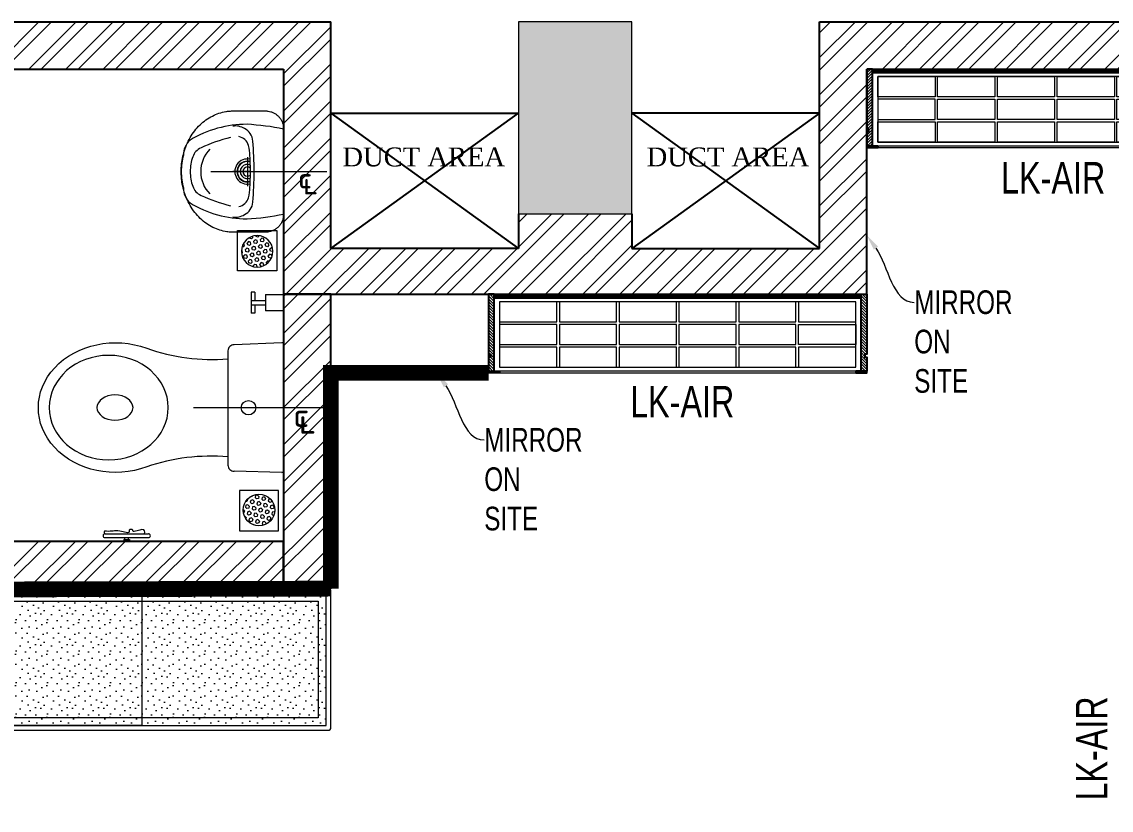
# Model space of a CAD drawing. Header units: feet. Extents: x 2660548 to 2676088, y -6058813 to -6047508.
# Drawn here: x 2663487 to 2666944, y -6050011 to -6047508 of the extents above; entities that cross this region are included whole.
import ezdxf
from ezdxf import colors
from ezdxf.entities.mleader import LeaderData, LeaderLine
from ezdxf.math import Vec2, Vec3

# ---------------------------------------------------------------- set-up
doc = ezdxf.new("R2010")
doc.units = ezdxf.units.FT
doc.header["$LTSCALE"] = 33
doc.header["$MEASUREMENT"] = 0
for name, pattern in [('ACAD_ISO03W100', [30, 12, -18]), ('CENTER', [2, 1.25, -0.25, 0.25, -0.25]), ('DOT2', [0.125, 0, -0.125]), ('HIDDEN', [9.524999999999995, 6.349999999999997, -3.174999999999998]), ('HIDDEN2', [4.7624999999999975, 3.174999999999998, -1.587499999999999])]:
    doc.linetypes.add(name, pattern=pattern)
doc.layers.add('A-WALL', color=1, linetype='Continuous')
for name, color, linetype, lineweight in [('centerline-toilets', 2, 'CENTER', 13), ('Column', 243, 'Continuous', 9), ('column hatch', 5, 'Continuous', 0), ('ele', 252, 'Continuous', 13), ('Fhitting', 152, 'Continuous', 30), ('LENS-HATCH', 251, 'Continuous', 5), ('LENS-PARTITION', 21, 'Continuous', 25), ('LENS_DIMENSION', 193, 'Continuous', 0), ('LENS_TEXT', 31, 'Continuous', 5), ('LK-FF&E FLOOR', 1, 'Continuous', 9), ('LK-FF&E WALL', 1, 'Continuous', 9), ('LK-FLUTTED FINISH', 20, 'Continuous', 30), ('LK-MIRROR', 133, 'Continuous', 13), ('LN-ELEVATION-1', 81, 'Continuous', 25), ('LN-ELEVATION-2', 103, 'Continuous', 20), ('LN-ELEVATION-3', 125, 'Continuous', 18), ('LN-ELEVATION-5', 167, 'Continuous', 5), ('LN-HATCH', 251, 'Continuous', 0), ('PLANO-TXT', 252, 'Continuous', 5), ('Toilet', 5, 'Continuous', 9)]:
    doc.layers.add(name, color=color, linetype=linetype, lineweight=lineweight)
doc.styles.add('LK TXT', font='GILC____.TTF', dxfattribs={"height": 100})
doc.styles.get("Standard").update_dxf_attribs({"font": 'GILC____.TTF'})
pattern_1 = [(45, (7858558.917008298, 3503823.203216763), (-4.490128060534575, 4.490128060534575), [])]
pattern_2 = [(45, (7858054.083674966, 3504049.203216764), (-4.490128060534575, 4.490128060534575), [])]
pattern_3 = [(45, (15504.99999999953, 0), (-58.86663953378008, 58.86663953378008), []), (45, (15544.24442628957, 0), (-58.86663953378008, 58.86663953378008), [])]

# ---------------------------------------------------------------- blocks, each defined once
blk = doc.blocks.new('VC HD 1010')
at = {"layer": 'LN-HATCH', "ltscale": 0.5}
h = blk.add_hatch(dxfattribs=at)
h.set_pattern_fill('ANSI31', color=256, scale=2)
h.set_pattern_definition([(45, (3761554.586240421, 1795022.935917533), (-4.490128060534575, 4.490128060534575), [])])
h.paths.add_polyline_path([(-505.166666666977, 24), (-505.166666666977, -166), (-499.1666666669771, -166), (-499.1666666669771, -176), (-505.166666666977, -176), (-505.166666666977, -220), (-487.1666666669772, -220), (-487.1666666669772, 24)])
h = blk.add_hatch(dxfattribs=at)
h.set_pattern_fill('ANSI31', color=256, scale=2)
h.set_pattern_definition(pattern_1)
h.paths.add_polyline_path([(504.8333333330228, 24), (504.8333333330228, -166), (498.8333333330228, -166), (498.8333333330228, -176), (504.8333333330228, -176), (504.8333333330228, -220), (486.8333333330228, -220), (486.8333333330228, 24)])
h = blk.add_hatch(dxfattribs=at)
h.set_pattern_fill('ANSI31', color=256, scale=2)
h.set_pattern_definition([(45, (7858741.917008297, 3503823.203216763), (-4.490128060534575, 4.490128060534575), [])])
h.paths.add_polyline_path([(-470.1666666669772, -220), (-470.1666666669772, -226), (-505.166666666977, -226), (-505.166666666977, -220)])
h = blk.add_hatch(dxfattribs=at)
h.set_pattern_fill('ANSI31', color=256, scale=2)
h.set_pattern_definition(pattern_1)
h.paths.add_polyline_path([(476.8333333330228, -220), (476.8333333330228, -226), (511.8333333330228, -226), (511.8333333330228, -220)])
at = {"layer": 'LN-ELEVATION-1', "ltscale": 0.5}
for points in [[(-505.166666666977, 24), (-505.166666666977, -166), (-499.1666666669771, -166), (-499.1666666669771, -176), (-505.166666666977, -176), (-505.166666666977, -220), (-487.1666666669772, -220), (-487.1666666669772, 24)], [(486.8333333330228, 12), (-487.1666666669772, 12), (-487.1666666669772, 18), (486.8333333330228, 18)], [(504.8333333330228, 24), (504.8333333330228, -166), (498.8333333330228, -166), (498.8333333330228, -176), (504.8333333330228, -176), (504.8333333330228, -220), (486.8333333330228, -220), (486.8333333330228, 24)], [(-470.1666666669772, -220), (-470.1666666669772, -226), (-505.166666666977, -226), (-505.166666666977, -220)], [(469.8333333330228, -220), (469.8333333330228, -226), (504.8333333330228, -226), (504.8333333330228, -220)]]:
    blk.add_lwpolyline(points, close=True, dxfattribs=at)
at = {"layer": 'LN-ELEVATION-2', "ltscale": 0.5}
blk.add_lwpolyline([(470.1666666674428, 0), (-470.1666666674428, 0), (-470.1666666674428, -208), (470.1666666674428, -208)], close=True, dxfattribs=at)
at = {"layer": 'LN-ELEVATION-3', "ltscale": 0.5}
for p, q in [((-487.1666666669772, 24), (486.8333333330228, 24)), ((-470.1666666669772, -220), (469.8333333330228, -220)), ((469.8333333330228, -226), (-470.1666666669772, -226))]:
    blk.add_line(p, q, dxfattribs=at)
for points in [[(-470.1666666674428, 0), (-288.5000000004657, 0), (-288.5000000004657, -64), (-470.1666666674428, -64)], [(-280.5000000004657, 0), (-98.83333333348855, 0), (-98.83333333348855, -64), (-280.5000000004657, -64)], [(-90.83333333348855, 0), (90.83333333348855, 0), (90.83333333348855, -64), (-90.83333333348855, -64)], [(98.83333333348855, 0), (280.5000000004657, 0), (280.5000000004657, -64), (98.83333333348855, -64)], [(288.5000000004657, 0), (470.1666666674428, 0), (470.1666666674428, -64), (288.5000000004657, -64)], [(-470.1666666674428, -136), (-288.5000000004657, -136), (-288.5000000004657, -72), (-470.1666666674428, -72)], [(-280.5000000004657, -72), (-98.83333333348855, -72), (-98.83333333348855, -136), (-280.5000000004657, -136)], [(-90.83333333348855, -72), (90.83333333348855, -72), (90.83333333348855, -136), (-90.83333333348855, -136)], [(98.83333333348855, -72), (280.5000000004657, -72), (280.5000000004657, -136), (98.83333333348855, -136)], [(288.5000000004657, -72), (470.1666666674428, -72), (470.1666666674428, -136), (288.5000000004657, -136)], [(-470.1666666674428, -144), (-288.5000000004657, -144), (-288.5000000004657, -208), (-470.1666666674428, -208)], [(-280.5000000004657, -144), (-98.83333333348855, -144), (-98.83333333348855, -208), (-280.5000000004657, -208)], [(-90.83333333348855, -144), (90.83333333348855, -144), (90.83333333348855, -208), (-90.83333333348855, -208)], [(98.83333333348855, -144), (280.5000000004657, -144), (280.5000000004657, -208), (98.83333333348855, -208)], [(288.5000000004657, -144), (470.1666666674428, -144), (470.1666666674428, -208), (288.5000000004657, -208)]]:
    blk.add_lwpolyline(points, close=True, dxfattribs=at)
blk = doc.blocks.new('VC HD 1200')
at = {"layer": 'LN-HATCH', "ltscale": 0.5}
h = blk.add_hatch(dxfattribs=at)
h.set_pattern_fill('ANSI31', color=256, scale=2)
h.set_pattern_definition([(45, (3760859.752907088, 1795248.935917533), (-4.490128060534575, 4.490128060534575), [])])
h.paths.add_polyline_path([(-1200, 250), (-1200, 60), (-1194, 60), (-1194, 50), (-1200, 50), (-1200, 6), (-1182, 6), (-1182, 250)])
h = blk.add_hatch(dxfattribs=at)
h.set_pattern_fill('ANSI31', color=256, scale=2)
h.set_pattern_definition(pattern_2)
h.paths.add_polyline_path([(0, 250), (0, 60), (-6, 60), (-6, 50), (0, 50), (0, 6), (-18, 6), (-18, 250)])
h = blk.add_hatch(dxfattribs=at)
h.set_pattern_fill('ANSI31', color=256, scale=2)
h.set_pattern_definition([(45, (7858047.083674965, 3504049.203216764), (-4.490128060534575, 4.490128060534575), [])])
h.paths.add_polyline_path([(-1165, 6), (-1165, 0), (-1200, 0), (-1200, 6)])
h = blk.add_hatch(dxfattribs=at)
h.set_pattern_fill('ANSI31', color=256, scale=2)
h.set_pattern_definition(pattern_2)
h.paths.add_polyline_path([(-28, 6), (-28, 0), (0, 0), (0, 6)])
at = {"layer": 'LN-ELEVATION-1', "ltscale": 0.5}
for points in [[(-1200, 250), (-1200, 60), (-1194, 60), (-1194, 50), (-1200, 50), (-1200, 6), (-1182, 6), (-1182, 250)], [(-18, 238), (-1182, 238), (-1182, 244), (-18, 244)], [(0, 250), (0, 60), (-6, 60), (-6, 50), (0, 50), (0, 6), (-18, 6), (-18, 250)], [(-1165, 6), (-1165, 0), (-1200, 0), (-1200, 6)], [(-35, 6), (-35, 0), (0, 0), (0, 6)]]:
    blk.add_lwpolyline(points, close=True, dxfattribs=at)
at = {"layer": 'LN-ELEVATION-3', "ltscale": 0.5}
for p, q in [((-1182, 250), (-18, 250)), ((-1165, 6), (-35, 6)), ((-35, 0), (-1165, 0))]:
    blk.add_line(p, q, dxfattribs=at)
for points in [[(-1165.000000000465, 226), (-35, 226), (-35, 18), (-1165.000000000465, 18)], [(-1165.000000000465, 226), (-983.3333333334886, 226), (-983.3333333334886, 162), (-1165.000000000465, 162)], [(-975.3333333334886, 226), (-793.6666666665112, 226), (-793.6666666665112, 162), (-975.3333333334886, 162)], [(-785.6666666665112, 226), (-603.9999999995342, 226), (-603.9999999995342, 162), (-785.6666666665112, 162)], [(-595.9999999995342, 226), (-414.3333333325572, 226), (-414.3333333325572, 162), (-595.9999999995342, 162)], [(-406.3333333325572, 226), (-224.6666666655801, 226), (-224.6666666655801, 162), (-406.3333333325572, 162)], [(-216.6666666655801, 226), (-34.99999999860302, 226), (-34.99999999860302, 162), (-216.6666666655801, 162)], [(-1165.000000000465, 90), (-983.3333333334886, 90), (-983.3333333334886, 154), (-1165.000000000465, 154)], [(-975.3333333334886, 154), (-793.6666666665112, 154), (-793.6666666665112, 90), (-975.3333333334886, 90)], [(-785.6666666665112, 154), (-603.9999999995342, 154), (-603.9999999995342, 90), (-785.6666666665112, 90)], [(-595.9999999995342, 154), (-414.3333333325572, 154), (-414.3333333325572, 90), (-595.9999999995342, 90)], [(-406.3333333325572, 154), (-224.6666666655801, 154), (-224.6666666655801, 90), (-406.3333333325572, 90)], [(-216.6666666655801, 154), (-34.99999999860302, 154), (-34.99999999860302, 90), (-216.6666666655801, 90)], [(-1165.000000000465, 82), (-983.3333333334886, 82), (-983.3333333334886, 18), (-1165.000000000465, 18)], [(-975.3333333334886, 82), (-793.6666666665112, 82), (-793.6666666665112, 18), (-975.3333333334886, 18)], [(-785.6666666665112, 82), (-603.9999999995342, 82), (-603.9999999995342, 18), (-785.6666666665112, 18)], [(-595.9999999995342, 82), (-414.3333333325572, 82), (-414.3333333325572, 18), (-595.9999999995342, 18)], [(-406.3333333325572, 82), (-224.6666666655801, 82), (-224.6666666655801, 18), (-406.3333333325572, 18)], [(-216.6666666655801, 82), (-34.99999999860302, 82), (-34.99999999860302, 18), (-216.6666666655801, 18)]]:
    blk.add_lwpolyline(points, close=True, dxfattribs=at)
blk = doc.blocks.new('DLF-RSP-AR-CD-DWG-4DT-3113$0$X-TYPICAL TOILET UPPER FLOORS - 02$0$urinals')
at = {"layer": 'Toilet'}
for p, q in [((-4.5475e-12, -15.56661428403458), (-4.5475e-12, 8.286377168158651)), ((-46.09715475669872, -115.0000000000218), (46.09715475669327, -115.0000000000218)), ((-2.7285e-12, -105.4429753783333), (-2.7285e-12, -161.0971547567169))]:
    blk.add_line(p, q, dxfattribs=at)
blk.add_lwpolyline([(134.9999999999991, 0), (-134.9999999999991, 0, 0.0369487664006767), (-149.9999999999982, -116.1503670555612, 0.1380941034158666), (-99.77423321075003, -297.0872948749238, 0.2217213641091726), (-52.01775628641091, -317.8890631478586, 0.0626559245730378), (-8.49796933122e-05, -325.0000017671497, 0.0626559245730475), (52.01758632703338, -317.8890631478586, 0.2217207008690154), (99.77423321075003, -297.0872948749238, 0.1380941034158641), (149.9999999999982, -116.1503670555685, 0.0369487664006777)], format="xyb", close=True, dxfattribs=at)
for centre, radius, start, end in [((-94.27481093352071, -144.9234715912316), 47.11810289109449, 93.37081731520148, 154.4824387253665), ((3.245766915242711, -1238.155136518551), 1144.670244824663, 90.16246512528313, 95.02645179237909), ((-3.245766915251806, -1238.155136518551), 1144.670244824663, 84.9735482076209, 89.83753487471687), ((94.27481093351253, -144.9234715912316), 47.11810289109449, 25.51756127463352, 86.62918268479851), ((-90.95333014834432, -152.7329236622463), 53.77394921319929, 148.4868266886055, 188.6401109395215), ((-71.39627009237483, -149.8700101487557), 40.22765506777335, 106.7015627441882, 169.7250358418294), ((-50.51241933281471, -225.3451602337737), 118.5326152894133, 89.54541335481511, 105.8857460775884), ((-0.1277772639159593, -996.2166668547361), 890.7737006409425, 89.99178119205142, 93.18195442305822), ((-2.7285e-12, -115.0000000000218), 40, 167.4279671994436, 12.57203280055641), ((-2.7285e-12, -115.0000000000218), 33, 164.1813978616258, 15.81860213837415), ((-2.7285e-12, -115.0000000000218), 32, 163.604929760328, 16.39507023967201), ((-2.7285e-12, -115.0000000000218), 22.62135413059903, 155.6653304376655, 24.33466956233444), ((-2.7285e-12, -115.0000000000218), 14.7323792469192, 139.9108800322804, 40.08911996771955), ((0.1277772639068644, -996.2166668547361), 890.7737006409425, 86.81804557694178, 90.0082188079486), ((50.51241933280562, -225.3451602337737), 118.5326152894133, 74.1142539224116, 90.45458664518488), ((71.39627009236665, -149.8700101487557), 40.22765506777335, 10.27496415817055, 73.29843725581178), ((90.95333014833614, -152.7329236622463), 53.77394921319929, 351.3598890604785, 31.51317331139444), ((413.8982963433118, -38.37868533186702), 538.1616565584166, 193.993991329024, 204.5632062434074), ((-413.8982963433209, -38.37868533186702), 538.1616565584166, 335.4367937565926, 346.006008670976), ((-1.627792572718135, -165.2706388237202), 97.64476427368265, 224.9999999998895, 270.9551967833812), ((1.62779257270995, -165.2706388237202), 97.64476427368265, 269.0448032166188, 315.0000000001105), ((-30.08631462571975, -241.3059337647355), 50, 204.5632062434074, 250.460635897111), ((30.08631462571157, -241.3059337647355), 50, 289.539364102889, 335.4367937565926), ((-1.533770255527997, -160.8517433121305), 135.3705133602697, 250.460635897111, 270.6491845270783), ((1.533770255519812, -160.8517433121305), 135.3705133602697, 269.3508154729217, 289.539364102889)]:
    blk.add_arc(centre, radius, start, end, dxfattribs=at)
blk.add_open_spline([(135.0000000000218, 0), (105.3353530385498, 0), (75.67070607707728, 0), (-13.32323480733907, 2.274e-13), (-72.65252873028328, 2.274e-13), (-132.6900719520337, 2.274e-13), (-133.3983212508398, 2.274e-13), (-134.281768448908, 2.274e-13), (-134.4569663481699, 2.274e-13), (-134.747600608502, 2.274e-13), (-134.8630369695722, 2.274e-13), (-135.0060892340055, 2.274e-13), (-135.0064624712894, -1.193277512e-07), (-135.0170531848381, -2.2849590096e-06), (-135.0223488443722, -4.0993359107e-06), (-135.0382367304996, -1.1737902696e-05), (-135.0488298646186, -1.97575291168e-05), (-135.0806128910378, -5.26041751527e-05), (-135.1018064074043, -8.62189622239e-05), (-135.1654014043424, -0.0002222625089416), (-135.207817332803, -0.0003598904754654), (-135.3351225205075, -0.0009139553433215), (-135.4200691828771, -0.001471573562867), (-135.6751356392894, -0.0037122140454358), (-135.8454819154825, -0.005963027991811), (-136.3574010580367, -0.0150109124137998), (-136.6998544433754, -0.0241035279482276), (-137.7305242649482, -0.0607541935196423), (-138.4220536117127, -0.097686986413919), (-140.5080748643645, -0.2474448411821868), (-141.9140495439027, -0.3992694707415012), (-146.1615007839476, -1.02114614714037), (-149.0331357298746, -1.658535092420152), (-154.7518101202553, -3.41613828127015), (-157.5984620125504, -4.536659711778838), (-163.1465284251908, -7.264764980859354), (-165.8474082270705, -8.872454711613045), (-170.981741827156, -12.53873878342233), (-173.4146413081869, -14.5971666483058), (-177.906166885367, -19.08908202548741), (-179.9643754122968, -21.52215186033345), (-183.6301907623958, -26.65676477099555), (-185.2376312556147, -29.35775349851633), (-187.9652297344436, -34.90597265862334), (-189.0854937427912, -37.75266842165093), (-190.8425938294221, -43.47137026403243), (-191.4797371708415, -46.34298888964758), (-191.9919097605824, -49.84306461127676), (-192.077374217121, -50.50936302376794), (-192.2977468813131, -52.49991862553179), (-192.3966084331296, -53.81579509073117), (-192.4734941441805, -55.66879078878696), (-192.4883196677314, -56.21857700367218), (-192.496870256929, -56.88770939302139), (-192.4980415940107, -57.00997546670373), (-192.4992414002611, -57.19748434012058), (-192.4995479992234, -57.26283923326923), (-192.4998738983178, -57.37188175668461), (-192.4999546497274, -57.41559451898957), (-192.4999950294581, -57.47262341266742), (-192.4999998312229, -57.48595819937031), (-192.5000003243775, -57.52595679718206), (-192.4999999999782, -57.60927353243437), (-192.4999999999782, -57.72001920997377), (-192.4999999999782, -57.77539204874369), (-192.4999999999782, -57.94151056505302), (-192.4999999999782, -58.05225624259264), (-192.4999999999782, -58.38449327521129), (-192.4999999999782, -58.60598463029032), (-192.4999999999782, -59.27045869552739), (-192.4999999999782, -59.71344140568567), (-192.4999999999782, -61.04238953616004), (-192.4999999999782, -61.92835495647637), (-192.4999999999782, -64.58625121742534), (-192.4999999999782, -66.35818205805799), (-192.4999999999782, -71.67397457995594), (-192.4999999999782, -75.21783626122124), (-192.4999999999782, -85.84942130501715), (-192.4999999999782, -92.93714466754773), (-192.4999999999782, -114.2003147551393), (-192.4999999999782, -128.3757614802005), (-192.4999999999782, -146.0625065335298), (-192.4999999999782, -144.5738048617977), (-192.4999999999782, -149.2112419741259), (-192.4999999999782, -150.3373807581863), (-192.4999999999782, -153.7157971103672), (-192.4999999999782, -155.9680746784879), (-192.4999999999782, -158.5060066698138), (-192.4999999999782, -158.7916610930192), (-192.4999999999782, -159.2427020504906), (-192.4999999999782, -159.4080885847565), (-192.4999999999782, -159.6877588407215), (-192.4999999999782, -159.8020425624204), (-192.4999999999782, -159.9401879191086), (-192.4999999999782, -159.9640495540977), (-192.4999999999782, -160.0097689728666), (-192.499996421247, -160.0440525330155), (-192.4999643757641, -160.104952970559), (-192.4999385281542, -160.1354066471763), (-192.4998314906368, -160.2267780325826), (-192.4997208060357, -160.2877060969351), (-192.4992706129669, -160.4705315680455), (-192.4988129651545, -160.5924702530042), (-192.4969661832839, -160.9584502616815), (-192.4951032094926, -161.2026555415623), (-192.4876087275813, -161.9359178476325), (-192.4800716371877, -162.4256213779233), (-192.4497571986702, -163.8972417424418), (-192.4192763048381, -164.8816689491061), (-192.2963859407732, -167.8443601815493), (-192.1725217451708, -169.8320432125226), (-191.6702797904039, -175.8273667212115), (-191.1611082412308, -179.8674218867413), (-189.2689630843825, -190.9417939809036), (-187.5187975353817, -198.0301520545986), (-182.8335725814559, -212.1757821290298), (-179.8980525958225, -219.2325052385784), (-172.8234117350846, -233.0968568300414), (-168.6841000434473, -239.9037905012674), (-159.2549403987001, -253.0454586305236), (-153.9652371668557, -259.379470229105), (-142.3610169376685, -271.3688433516364), (-136.0469754966913, -277.0235842421638), (-122.5830627030569, -287.4852784505018), (-115.4339174138625, -292.2918274844595), (-100.5336337623292, -300.9411013099287), (-92.78333124286517, -304.7837051255591), (-76.93540386034736, -311.4502324650508), (-68.83856359988783, -314.2743166926488), (-52.54813771902468, -318.9094578767903), (-44.3551540822018, -320.7208905446411), (-28.09766422605981, -323.3885338293181), (-20.03351017174828, -324.2452316631242), (-9.424407998249535, -324.8186507928577), (-6.740670549843343, -324.9146929727227), (-2.541294352623708, -324.9908912051677), (-1.014315851566152, -325.0028880619856), (2.036791116084486, -324.9959492932932), (3.569827181100436, -324.9769325151441), (8.189732633019958, -324.8718838178048), (11.29743471029269, -324.7378363960885), (20.68934946575928, -324.1333461154121), (27.04290265062991, -323.4601654556735), (41.80139781238676, -321.2305755023596), (50.23999478411247, -319.4658943264186), (67.03734023472111, -314.8652250617469), (75.39541298363952, -312.0287856304914), (91.75936961286243, -305.2736148746307), (99.7643516501057, -301.3546813595407), (115.1434400448929, -292.4912148852103), (122.5165764177182, -287.5468142099547), (136.3756982075897, -276.758097672075), (142.8608430866302, -270.9142526187757), (154.7380516223206, -258.5122041911341), (160.1295767143733, -251.9547274426545), (169.6852635787454, -238.3524876585086), (173.8492842636328, -231.3085654467875), (180.8978067359608, -216.9779216659792), (183.7825645728694, -209.6919949490896), (188.3007156192507, -195.1140848347474), (189.9346737316168, -187.8227087036603), (191.1840609344508, -179.3163223890908), (191.3580380264129, -178.0039348904486), (191.8233173539161, -174.0784034933799), (192.057946061775, -171.4769170618926), (192.282645325045, -167.9054949954279), (192.3343052322775, -166.9187583098144), (192.4580821737554, -163.9678661429329), (192.4989909393634, -162.013038042752), (192.5000275633615, -159.9821342127634), (192.5000000000218, -159.9224785452215), (192.5000000000218, -159.79307529839), (192.5000000000218, -159.7283736749743), (192.5000000000218, -159.5342688047269), (192.5000000000218, -159.4048655578954), (192.5000000000218, -159.0166558174007), (192.5000000000218, -158.7578493237377), (192.5000000000218, -157.9814298427484), (192.5000000000218, -157.4638168554225), (192.5000000000218, -155.9109778934439), (192.5000000000218, -154.8757519187916), (192.5000000000218, -151.7700739948347), (192.5000000000218, -149.6996220455301), (192.5000000000218, -143.4882661976162), (192.5000000000218, -144.347362299007), (192.5000000000218, -131.9246506031793), (192.5000000000218, -123.642842805961), (192.5000000000218, -98.79741941430552), (192.5000000000218, -82.23380381986885), (192.5000000000218, -64.84578365063203), (192.5000000000218, -64.0213790758321), (192.5000000000218, -61.54816535143254), (192.5000000000218, -59.89935620183292), (192.5000000000218, -58.00998844622473), (192.5000000000218, -57.76942984021594), (192.5000000000218, -57.49274907784002), (192.499998838924, -57.47911258059002), (192.4999756668194, -57.44431269662868), (192.4999561805543, -57.4269094915121), (192.4998739944462, -57.37469011354438), (192.499787567282, -57.3398641780534), (192.4994331634852, -57.23534753620175), (192.4990700643893, -57.16561799409532), (192.4975985787632, -56.95627575957587), (192.4961080012763, -56.81650945311571), (192.4900940107291, -56.39661016926675), (192.4840282944246, -56.11587673401686), (192.4595555625769, -55.2713907425973), (192.4348721360084, -54.70535101709879), (192.3348933918678, -52.99906669626466), (192.2336529024164, -51.85063392816892), (191.8201097009723, -48.38130602370188), (191.3976066809859, -46.03606142272087), (190.0123624707134, -40.43900391265924), (188.9035838720251, -37.18247124511481), (186.0547772968666, -30.82026903956307), (184.3144513501752, -27.71555679796666), (180.2457153816676, -21.83694617079323), (177.9175711211701, -19.06409479178683), (172.7827831035551, -14.00634504821505), (169.9769390510123, -11.72221112323927), (164.0463850254914, -7.747615767943671), (160.9227285040119, -6.057372140880033), (154.5371660888572, -3.309309329362349), (151.2761959855666, -2.251153484609176), (144.7863564140075, -0.7410639178328893), (141.558048455473, -0.2884559583496866), (137.2641564939213, -0.0330454220411411), (136.1252210402749, 0), (135.0000000000218, 0)], degree=3, knots=[0, 0, 0, 0, 0.3296071884608014, 0.3296071884608014, 0.9888215653824044, 0.9888215653824044, 0.9966910020358062, 0.9966910020358062, 0.9986376453609405, 0.9986376453609405, 0.9999202715950525, 0.9999202715950525, 1.000227114965755, 1.000227114965755, 1.000533958336457, 1.000533958336457, 1.001147645077862, 1.001147645077862, 1.002375018560673, 1.002375018560673, 1.004829765526294, 1.004829765526294, 1.009739259457536, 1.009739259457536, 1.019558247320021, 1.019558247320021, 1.039196223044989, 1.039196223044989, 1.078472174494926, 1.078472174494926, 1.1570240773948, 1.1570240773948, 1.314127883194549, 1.314127883194549, 1.471231688994297, 1.471231688994297, 1.628335494794045, 1.628335494794045, 1.785439300593793, 1.785439300593793, 1.942543106393542, 1.942543106393542, 2.09964691219329, 2.09964691219329, 2.256750717993039, 2.256750717993039, 2.413854523792787, 2.413854523792787, 2.45094359105979, 2.45094359105979, 2.525121725593796, 2.525121725593796, 2.55664088826819, 2.55664088826819, 2.563698676682492, 2.563698676682492, 2.567478738951607, 2.567478738951607, 2.570009988159922, 2.570009988159922, 2.570782632421826, 2.570782632421826, 2.572327920945634, 2.572327920945634, 2.573873209469442, 2.573873209469442, 2.576963786517057, 2.576963786517057, 2.583144940612287, 2.583144940612287, 2.595507248802747, 2.595507248802747, 2.620231865183668, 2.620231865183668, 2.669681097945509, 2.669681097945509, 2.768579563469191, 2.768579563469191, 2.966376494516556, 2.966376494516556, 3.361970356611286, 3.361970356611286, 3.459960077400161, 3.459960077400161, 3.491387206257657, 3.491387206257657, 3.55424146397265, 3.55424146397265, 3.562213215317918, 3.562213215317918, 3.566828653483477, 3.566828653483477, 3.570017966647174, 3.570017966647174, 3.57068387273989, 3.57068387273989, 3.57129385740351, 3.57129385740351, 3.57190384206713, 3.57190384206713, 3.573123811394369, 3.573123811394369, 3.575563750048849, 3.575563750048849, 3.580443627357808, 3.580443627357808, 3.590203381975726, 3.590203381975726, 3.609722891211562, 3.609722891211562, 3.648761909683234, 3.648761909683234, 3.726839946626579, 3.726839946626579, 3.861362010243008, 3.861362010243008, 3.995884073859437, 3.995884073859437, 4.130406137475866, 4.130406137475866, 4.264928201092295, 4.264928201092295, 4.399450264708724, 4.399450264708724, 4.533972328325153, 4.533972328325153, 4.668494391941582, 4.668494391941582, 4.803016455558011, 4.803016455558011, 4.93753851917444, 4.93753851917444, 5.072060582790869, 5.072060582790869, 5.118026198867305, 5.118026198867305, 5.144558031518944, 5.144558031518944, 5.171089864170584, 5.171089864170584, 5.224153529473863, 5.224153529473863, 5.330280860080422, 5.330280860080422, 5.468862833682332, 5.468862833682332, 5.607444807284243, 5.607444807284243, 5.746026780886153, 5.746026780886153, 5.884608754488064, 5.884608754488064, 6.023190728089974, 6.023190728089974, 6.161772701691885, 6.161772701691885, 6.300354675293795, 6.300354675293795, 6.438936648895706, 6.438936648895706, 6.577518622497616, 6.577518622497616, 6.60287550622664, 6.60287550622664, 6.653589273684687, 6.653589273684687, 6.673028302144214, 6.673028302144214, 6.711906359063266, 6.711906359063266, 6.71371198576324, 6.71371198576324, 6.715517612463215, 6.715517612463215, 6.719128865863165, 6.719128865863165, 6.726351372663065, 6.726351372663065, 6.740796386262864, 6.740796386262864, 6.769686413462464, 6.769686413462464, 6.827466467861662, 6.827466467861662, 6.943026576660058, 6.943026576660058, 7.174146794256852, 7.174146794256852, 7.63638722945044, 7.63638722945044, 7.659393868747179, 7.659393868747179, 7.705407147340659, 7.705407147340659, 7.712120410764156, 7.712120410764156, 7.713128470941848, 7.713128470941848, 7.71413653111954, 7.71413653111954, 7.716152651474923, 7.716152651474923, 7.720184892185691, 7.720184892185691, 7.728249373607226, 7.728249373607226, 7.744378336450297, 7.744378336450297, 7.776636262136437, 7.776636262136437, 7.841152113508718, 7.841152113508718, 7.970183816253281, 7.970183816253281, 8.148440131053812, 8.148440131053812, 8.32669644585434, 8.32669644585434, 8.504952760654874, 8.504952760654874, 8.683209075455405, 8.683209075455405, 8.861465390255937, 8.861465390255937, 9.039721705056468, 9.039721705056468, 9.217978019857, 9.217978019857, 9.283185307179586, 9.283185307179586, 9.283185307179586, 9.283185307179586], dxfattribs=at)
blk = doc.blocks.new('jALI')
at = {"layer": 'Toilet', "ltscale": 5}
h = blk.add_hatch(dxfattribs=at)
h.set_pattern_fill('HEX', color=256, scale=50, angle=135, double=1)
h.set_pattern_definition([(135, (-344825.8629864738, 460708.1869492117), (-7.654655446197432, -7.65465544619743), [6.25, -12.5]), (255, (-344825.8629864738, 460708.1869492117), (10.4564537967226, -2.80179835052517), [6.25, -12.5]), (195, (-344830.2824038562, 460712.6063665941), (2.801798350525164, -10.4564537967226), [6.25, -12.5])])
edge = h.paths.add_edge_path()
edge.add_arc((-393187.5478222936, 163647.6289079433), 50, -90, 270)
blk.add_lwpolyline([(-393249.5478222936, 163581.8745342398), (-393125.5478222936, 163581.8745342398), (-393125.5478222936, 163709.3782789116), (-393249.5478222936, 163709.3782789116)], close=True, dxfattribs=at)
blk.add_circle((-393187.5478222936, 163647.6289079433), 50, dxfattribs=at)
blk = doc.blocks.new('Urinal')
at = {"layer": 'centerline-toilets', "linetype": 'HIDDEN', "ltscale": 10}
blk.add_line((0, 230.8758839690709), (0, -137.000001512235), dxfattribs=at)
at = {"layer": 'Fhitting', "lineweight": 0, "ltscale": 0.5, "rotation": 180}
blk.add_blockref('DLF-RSP-AR-CD-DWG-4DT-3113$0$X-TYPICAL TOILET UPPER FLOORS - 02$0$urinals', (0, -4.656613e-10), dxfattribs=at)
at = {"layer": 'Fhitting', "lineweight": 0, "ltscale": 0.5, "xscale": -1, "rotation": 90}
blk.add_blockref('jALI', (163394.4367869734, -393103.5478222946), dxfattribs=at)
at = {"layer": 'centerline-toilets', "linetype": 'DOT2', "insert": (-31.35624695965089, -69.03888236299099), "char_height": 75, "width": 495.826660318515, "attachment_point": 5, "rotation": 269.99999999999994}
blk.add_mtext('{\\fISOCPEUR|b0|i0|c0|p34;℄}', dxfattribs=at)
blk = doc.blocks.new('WC')
at = {"layer": 'centerline-toilets', "linetype": 'HIDDEN', "ltscale": 10}
blk.add_line((0, 286.2958382707602), (0, -134.6853325402244), dxfattribs=at)
at = {"layer": 'Toilet'}
for p, q in [((-412.7979797990993, 566.9391568473073), (-412.7979797990993, 428.9391568473075)), ((-400.7979797990993, 566.9391568473073), (-400.7979797990993, 428.9391568473075)), ((-418.7979797990992, 506.9391568473074), (-424.7979797990992, 506.9391568473074)), ((-424.7979797990992, 506.9391568473074), (-424.7979797990992, 488.9391568473074)), ((-418.7979797990992, 488.9391568473074), (-424.7979797990992, 488.9391568473074)), ((-418.7979797990992, 506.9391568473074), (-418.7979797990992, 488.9391568473074)), ((-418.7979797990992, 503.9391568473075), (-412.7979797990993, 503.9391568473075)), ((-418.7979797990992, 491.9391568473074), (-412.7979797990993, 491.9391568473074)), ((180.5927414200269, 176.815278308868), (-182.556142896181, 176.815278308868)), ((-205.7725320039317, 5.926001816396819), (-201.7160837631672, 157.2330230183852)), ((205.7725320039317, 5.926001816396819), (199.7526822867803, 157.2330230183852)), ((-200.0543949760031, 0), (200.0543949760031, 0))]:
    blk.add_line(p, q, dxfattribs=at)
at = {"layer": 'Toilet', "ltscale": 100}
for p, q in [((366.0861393199302, 102.9920874625677), (300.3083048430271, 102.9920874625095)), ((300.30830484326, 91.54852218885208), (300.3083048430271, 102.9920874625095)), ((326.331082917517, 91.54852218885208), (300.30830484326, 91.54852218885208)), ((326.331082917517, 102.9920874625095), (326.331082917517, 57.21782636787975)), ((340.063361245906, 102.9920874625095), (340.0633612461388, 57.21782636787975)), ((366.086139320163, 91.54852218891027), (340.0633612461388, 91.54852218885208)), ((366.086139320163, 91.54852218891027), (366.086139320163, 102.9920874625677)), ((307.1744440074545, -4.074536e-10), (307.1744440074545, 57.21782636787975)), ((359.2200001559686, 57.21782636793796), (307.1744440074545, 57.21782636787975)), ((359.2200001559686, 57.21782636793796), (359.2200001559686, -3.49246e-10)), ((359.2200001559686, -3.49246e-10), (307.1744440074545, -4.074536e-10))]:
    blk.add_line(p, q, dxfattribs=at)
at = {"layer": 'Toilet'}
blk.add_circle((-0.2857134367804974, 111.5676235100181), 22.88713054731488, dxfattribs=at)
for centre, radius, start, end in [((-406.7979797990992, 566.9391568473073), 6, 0, 180), ((-406.7979797990992, 428.9391568473075), 6, 180, 0), ((-776.4252137581352, 231.0819697503539), 622.2680866278017, 354.9970003378784, 19.06186307169785), ((776.0328844110481, 226.3990844733362), 623.4432827196409, 160.519589047048, 184.5616761992302), ((-182.4380497655365, 157.5352372747657), 19.28040269973926, 90.35094080903318, 180.8981301276673), ((180.4746482893824, 157.5352372747657), 19.28040269973926, 359.1018698723327, 89.64905919096681), ((-200.0543949760031, 5.72178263682872), 5.72178263682872, 177.9545915110681, 270), ((200.0543949760031, 5.72178263682872), 5.72178263682872, 270, 2.045408488931865)]:
    blk.add_arc(centre, radius, start, end, dxfattribs=at)
at = {"layer": 'Toilet', "extrusion": (0, 0, -1)}
for centre, major_axis, ratio, start_param, end_param in [((0, 533.5337650458841), (-8.43e-14, -244.6286735628217), 0.8420279271674843, 7.436325980537995, 11.41322994100081), ((0, 535.0673360529563), (-1.97e-14, -57.2178263682872), 0.7, 1.570796326794896, 7.853981633974482)]:
    blk.add_ellipse(centre, major_axis=major_axis, ratio=ratio, start_param=start_param, end_param=end_param, dxfattribs=at)
blk.add_ellipse((0, 555.0129157723858), major_axis=(-6.5e-14, -188.8188270153477), ratio=0.8787878787878787, dxfattribs=at)
at = {"layer": 'Toilet'}
blk.add_open_spline([(-400.7979797990993, 440.9812579345889), (-397.1017245875382, 440.5392413198887), (-384.272368182084, 439.0050429589682), (-388.9986424445753, 459.3206578283151), (-395.6177634203054, 479.7532535305932), (-385.6000390281565, 477.9531818908857), (-385.8943579708215, 491.277749300945), (-402.6759011854702, 487.229470669479), (-384.8389140961484, 532.0884480134423), (-395.5184431350181, 546.6368104346082), (-390.8815714643073, 570.2364144729171), (-397.1683210631592, 568.7960733613664), (-400.7979797990993, 567.9644915373938)], degree=3, knots=[0, 0, 0, 0, 9.744971934705973, 33.82388686810737, 47.58355076290899, 49.4979151278385, 60.56050204634084, 63.82228440520703, 93.50801890349248, 135.7569247839274, 141.9043522613065, 150.3019062020757, 150.3019062020757, 150.3019062020757, 150.3019062020757], dxfattribs=at)
at = {"layer": 'Fhitting', "lineweight": 0, "ltscale": 0.5, "rotation": 270}
blk.add_blockref('jALI', (-163972.8745342343, -393109.1750712174), dxfattribs=at)
at = {"layer": 'centerline-toilets', "linetype": 'DOT2', "insert": (-35.88272588187829, -56.91358223470706), "char_height": 85.8267395524308, "width": 567.4024751774504, "attachment_point": 5, "rotation": 270}
blk.add_mtext('{\\fISOCPEUR|b0|i0|c0|p34;℄}', dxfattribs=at)
blk = doc.blocks.new('A$C51b338a8')
at = {"layer": 'column hatch'}
h = blk.add_hatch(color=8, dxfattribs=at)
h.dxf.hatch_style = 1
h.paths.add_polyline_path([(360, 11305), (0, 11305), (0, 10695), (360, 10695)])
h.paths.add_polyline_path([(360, 5370), (0, 5370), (0, 4760), (360, 4760)])
h.paths.add_polyline_path([(4840, 5370), (4480, 5370), (4480, 4760), (4840, 4760)])
h.paths.add_polyline_path([(9330, 5370), (8970, 5370), (8970, 4760), (9330, 4760)])
h.paths.add_polyline_path([(13755, 5370), (13395, 5370), (13395, 4760), (13755, 4760)])
h.paths.add_polyline_path([(13755, 11305), (13395, 11305), (13395, 10695), (13755, 10695)])
h.paths.add_polyline_path([(9330, 11305), (8970, 11305), (8970, 10695), (9330, 10695)])
h.paths.add_polyline_path([(4840, 11305), (4480, 11305), (4480, 10695), (4840, 10695)])
at = {"layer": 'LN-HATCH'}
h = blk.add_hatch(dxfattribs=at)
h.set_pattern_fill('ANSI32', color=256, scale=222)
h.set_pattern_definition(pattern_3)
h.paths.add_polyline_path([(15255, 3530), (15255, 3280), (15505, 3280), (15505, 11305), (15354.99999999953, 11305), (15354.99999999953, 10030), (15255, 10030), (15255, 9780), (15355, 9780), (15355, 6780), (15255, 6780), (15255, 6530), (15355, 6530), (15355, 3530)])
h.paths.add_polyline_path([(13605, 10695), (13605, 5370), (13755, 5370), (13755, 10695)])
h.paths.add_polyline_path([(13395, 11155), (13395, 11305), (9880, 11305), (9880, 10585), (9330, 10585), (9330, 10695), (9180, 10695), (9180, 10440), (10030, 10440), (10030, 11155)])
h.paths.add_polyline_path([(170, 10695), (20, 10695), (20, 5370), (170, 5370)])
h.paths.add_polyline_path([(3734.999999995809, 10440), (5585, 10440), (5585, 11155), (8970, 11155), (8970, 11305), (5435, 11305), (5435, 10585), (4840, 10585), (4840, 10695), (4480, 10695), (4480, 10585), (3885, 10585), (3885, 11305), (360, 11305), (360, 11155), (3735, 11155)])
h = blk.add_hatch(dxfattribs=at)
h.set_pattern_fill('ANSI32', color=256, scale=222)
h.set_pattern_definition(pattern_3)
h.paths.add_polyline_path([(3735, 9655), (2085, 9655), (2085, 9505), (3735, 9505)])
h.paths.add_polyline_path([(3885, 10440), (3735, 10440), (3735, 9505), (3885, 9505)])
h.paths.add_polyline_path([(2235, 10405), (2085, 10405), (2085, 11155), (2235, 11155)])
at = {"layer": 'A-WALL'}
for p, q in [((360, 11305), (3885, 11305)), ((3885, 10585), (3885, 11305)), ((5435, 10585), (5435, 11305)), ((5435, 11305), (8970, 11305)), ((360, 11155), (3735, 11155)), ((3735, 11155), (3735, 10440)), ((5585.000000000466, 10440), (5585, 11155)), ((5585, 11155), (8970, 11155)), ((3885, 11015), (4480, 11015)), ((3885, 11015), (4480, 10585)), ((3885, 10585), (4480, 11015)), ((5435, 11015), (4840, 11015)), ((5435, 11015), (4840, 10585)), ((4840, 11015), (5435, 10585)), ((4480, 10695), (4480, 10585)), ((4840, 10695), (4840, 10585)), ((4480, 10585), (3885, 10585)), ((4840, 10585), (5435, 10585)), ((3735, 10440), (5585.000000000466, 10440))]:
    blk.add_line(p, q, dxfattribs=at)
for points in [[(3885, 10440), (3735, 10440), (3735, 9505), (3885, 9505)], [(3735, 9655), (2085, 9655), (2085, 9505), (3735, 9505)]]:
    blk.add_lwpolyline(points, close=True, dxfattribs=at)
at = {"layer": 'Column'}
blk.add_lwpolyline([(4480, 10695), (4840, 10695), (4840, 11305), (4480, 11305)], close=True, dxfattribs=at)
at = {"layer": 'ele', "color": 0, "lineweight": -2, "rotation": 89.99999999999999}
for name, p in [('Urinal', (3735, 10829.32001660671)), ('WC', (3735, 10079.7979797991))]:
    blk.add_blockref(name, p, dxfattribs=at)
at = {"layer": 'A-WALL', "char_height": 60, "width": 516.5574580961285, "attachment_point": 2}
for insert in [(4179.49594359938, 10905.72470502555, 2195.160861003381), (5144.622846321668, 10905.72470502555, 2195.160861003381)]:
    blk.add_mtext('{\\fBookman Old Style|b0|i0|c0|p18;DUCT AREA}', dxfattribs=dict(at, insert=insert))
blk = doc.blocks.new('2 seater bench')
at = {"layer": 'LENS-HATCH', "lineweight": 0}
h = blk.add_hatch(dxfattribs=at)
h.set_pattern_fill('STIP1', color=177, scale=100, angle=269.9999999999999, pattern_type=2)
h.set_pattern_definition([(270, (6617251.078707985, -170421.6063060569), (100, -1.516e-13), [0, -100]), (270, (6617235.078707984, -170433.6063060569), (100, -1.516e-13), [0, -100]), (270, (6617211.078707985, -170428.6063060569), (100, -1.516e-13), [0, -100]), (270, (6617188.078707985, -170463.6063060569), (100, -1.516e-13), [0, -100]), (270, (6617224.078707985, -170460.6063060569), (100, -1.516e-13), [0, -100]), (270, (6617248.078707985, -170487.6063060569), (100, -1.516e-13), [0, -100]), (270, (6617255.078707985, -170452.6063060569), (100, -1.516e-13), [0, -100]), (270, (6617214.078707985, -170494.6063060569), (100, -1.516e-13), [0, -100]), (270, (6617182.078707985, -170489.6063060569), (100, -1.516e-13), [0, -100]), (270, (6617167.078707985, -170415.6063060568), (100, -1.516e-13), [0, -100]), (270, (6617187.078707985, -170433.6063060569), (100, -1.516e-13), [0, -100]), (270, (6617168.078707984, -170447.6063060569), (100, -1.516e-13), [0, -100]), (270, (6617232.078707985, -170508.6063060569), (100, -1.516e-13), [0, -100]), (270, (6617207.078707984, -170476.6063060568), (100, -1.516e-13), [0, -100]), (270, (6617240.078707984, -170468.6063060569), (100, -1.516e-13), [0, -100]), (270, (6617231.078707984, -170485.6063060569), (100, -1.516e-13), [0, -100]), (270, (6617204.078707985, -170449.6063060568), (100, -1.516e-13), [0, -100]), (270, (6617258.078707984, -170477.6063060569), (100, -1.516e-13), [0, -100]), (270, (6617199.078707984, -170508.6063060569), (100, -1.516e-13), [0, -100]), (270, (6617169.078707985, -170505.6063060569), (100, -1.516e-13), [0, -100])])
h.paths.add_polyline_path([(585, 210), (0, 210), (0, -210), (585, -210)])
h.paths.add_polyline_path([(0, 245), (0, -210)])
h.paths.add_polyline_path([(-585, 210), (0, 210), (0, -210), (-585, -210)])
at = {"layer": 'LN-ELEVATION-2', "ltscale": 0.5}
for points in [[(-585, 210), (0, 210), (0, -210), (-585, -210)], [(585.0000000009313, 210), (0, 210), (0, -210), (585.0000000009313, -210)]]:
    blk.add_lwpolyline(points, close=True, dxfattribs=at)
at = {"layer": 'LN-ELEVATION-5', "ltscale": 0.5}
blk.add_lwpolyline([(590, 225), (-590, 225, 0.4142135623730951), (-600, 215), (-600, -215, 0.4142135623730951), (-590, -225), (590, -225, 0.4142135623730951), (600, -215), (600, 215, 0.4142135623730951)], format="xyb", close=True, dxfattribs=at)
blk.add_lwpolyline([(585, 210), (-585, 210), (-585, -210), (585, -210)], close=True, dxfattribs=at)
at = {"layer": 'LN-ELEVATION-5', "linetype": 'HIDDEN2', "ltscale": 11}
blk.add_lwpolyline([(-560, 185), (560.0000000009313, 185), (560.0000000009313, -185), (-560, -185)], close=True, dxfattribs=at)

msp = doc.modelspace()

# ---------------------------------------------------------------- linework, layer by layer
at = {"layer": 'LENS-PARTITION'}
msp.add_lwpolyline([(2664968.130816258, -6048622.609020619), (2664468.130816258, -6048622.609020619), (2664468.130816258, -6048372.60902062), (2664968.130816258, -6048372.60902062)], close=True, dxfattribs=at)
at = {"layer": 'LK-FLUTTED FINISH', "linetype": 'ACAD_ISO03W100', "ltscale": 0.05, "const_width": 50}
msp.add_lwpolyline([(2664468.130816258, -6049307.60902062), (2662350.564189822, -6049312.817353949)], dxfattribs=at)
at = {"layer": 'LK-MIRROR', "linetype": 'ACAD_ISO03W100', "ltscale": 0.05, "const_width": 50}
msp.add_lwpolyline([(2664968.130816258, -6048622.609020619), (2664468.130816258, -6048622.609020619), (2664468.130816258, -6049307.60902062)], dxfattribs=at)

# ---------------------------------------------------------------- block references
at = {"layer": 'LENS_DIMENSION'}
msp.add_blockref('A$C51b338a8', (2660583.130816257, -6058812.60902062), dxfattribs=at)
at = {"layer": 'LK-FF&E FLOOR'}
msp.add_blockref('2 seater bench', (2663868.130816258, -6049532.609020623), dxfattribs=at)
at = {"layer": 'LK-FF&E WALL'}
msp.add_blockref('VC HD 1010', (2666673.297482924, -6047681.60902062), dxfattribs=at)
at = {"layer": 'LK-FF&E WALL', "xscale": -1}
msp.add_blockref('VC HD 1200', (2664968.130816258, -6048622.609020619), dxfattribs=at)

# ---------------------------------------------------------------- texts
at = {"layer": 'PLANO-TXT', "linetype": 'Continuous', "ltscale": 3, "char_height": 100, "width": 254.125, "attachment_point": 5, "style": 'LK TXT'}
for insert in [(2666759.693316257, -6048003.09157876), (2665582.693316257, -6048714.109020619)]:
    msp.add_mtext('LK-AIR', dxfattribs=dict(at, insert=insert))
at = {"layer": 'PLANO-TXT', "linetype": 'Continuous', "ltscale": 3, "insert": (2666881.428867938, -6049815.114160666), "char_height": 100, "width": 421.5668604651161, "attachment_point": 5, "rotation": 89.99999999999979, "style": 'LK TXT'}
msp.add_mtext('LK-AIR ', dxfattribs=at)

# ---------------------------------------------------------------- leaders
at = {"layer": 'LENS_TEXT', "color": 1, "linetype": 'Continuous', "ltscale": 3}
ml = msp.add_multileader_mtext('Standard', dxfattribs=at)
ml.set_content('\\pxql,t3;{\\C256;MIRROR ON SITE}', color=1)
ml.set_leader_properties(color=256, linetype='ByLayer', lineweight=-1)
ml.build(insert=Vec2(0, 0))
ml.multileader.update_dxf_attribs({"leader_type": 2, "dogleg_length": 0.36, "arrow_head_size": 50})
ctx = ml.context
ctx.base_point, ctx.char_height, ctx.arrow_head_size, ctx.landing_gap_size, ctx.plane_origin, ctx.plane_x_axis, ctx.plane_y_axis = Vec3(2666318.630816258, -6048398.528352016), 75, 50, 0.09, Vec3(2668175.132024532, -6046255.429525533), Vec3(1, 4e-16), Vec3(-4e-16, 1)
notes = []
notes.append((ctx, [(1, (1, 1, 0), (2666318.270816258, -6048398.528352016), (1, 4e-16), 0.36, [(1, [(2666168.130816258, -6048185.60902062)], 0, [])])]))
ctx.mtext.insert, ctx.mtext.text_direction, ctx.mtext.rotation, ctx.mtext.width, ctx.mtext.flow_direction = Vec3(2666318.720816258, -6048360.537799688), Vec3(1, 4e-16), 4e-16, 289.5442082885826, 5
ml = msp.add_multileader_mtext('Standard', dxfattribs=at)
ml.set_content('\\pxql,t3;{\\C256;MIRROR ON SITE}', color=1)
ml.set_leader_properties(color=256, linetype='ByLayer', lineweight=-1)
ml.build(insert=Vec2(0, 0))
ml.multileader.update_dxf_attribs({"leader_type": 2, "dogleg_length": 0.36, "arrow_head_size": 50})
ctx = ml.context
ctx.base_point, ctx.char_height, ctx.arrow_head_size, ctx.landing_gap_size, ctx.plane_origin, ctx.plane_x_axis, ctx.plane_y_axis = Vec3(2664954.516362787, -6048835.528352014), 75, 50, 0.09, Vec3(2666811.01757106, -6046692.429525534), Vec3(1, 4e-16), Vec3(-4e-16, 1)
notes.append((ctx, [(1, (1, 1, 0), (2664954.156362786, -6048835.528352014), (1, 4e-16), 0.36, [(1, [(2664804.016362786, -6048622.609020619)], 0, [])])]))
ctx.mtext.insert, ctx.mtext.text_direction, ctx.mtext.rotation, ctx.mtext.width, ctx.mtext.flow_direction = Vec3(2664954.606362786, -6048797.537799689), Vec3(1, 4e-16), 4e-16, 289.5442082885826, 5
for ctx, leaders in notes:
    for number, flags, end, landing, length, lines in leaders:
        leader = LeaderData()
        leader.index, (leader.has_last_leader_line, leader.has_dogleg_vector, leader.attachment_direction) = number, flags
        leader.last_leader_point, leader.dogleg_vector, leader.dogleg_length = Vec3(end), Vec3(landing), length
        for number, points, colour, breaks in lines:
            line = LeaderLine()
            line.index, line.vertices, line.color, line.breaks = number, Vec3.list(points), colors.encode_raw_color(colour), breaks
            leader.lines.append(line)
        ctx.leaders.append(leader)

doc.saveas('drawing.dxf')
